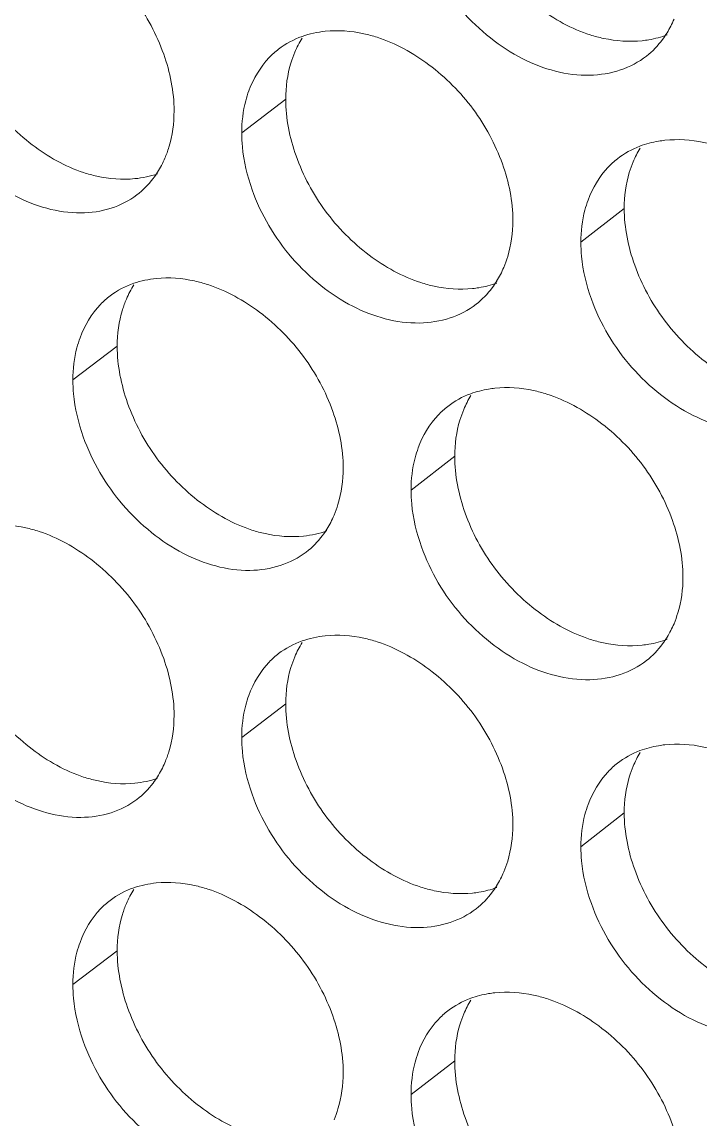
# Model space of a CAD drawing. Header units: millimetres. Extents: x 1177 to 4147, y 93 to 2194.
# Drawn here: x 2669.67 to 2678.5, y 831.17 to 845.47 of the extents above; entities that cross this region are included whole.
import ezdxf

# ---------------------------------------------------------------- set-up
doc = ezdxf.new("R2010")
doc.units = ezdxf.units.MM
doc.header["$LTSCALE"] = 0.1
doc.layers.get('0').update_dxf_attribs({"lineweight": 13})
doc.layers.add('标注', color=251, linetype='Continuous', lineweight=9)

# ---------------------------------------------------------------- blocks, each defined once
blk = doc.blocks.new('02')
at = {"layer": '标注'}
for p, q in [((4587.849, 797.64), (4587.03, 797.012)), ((4594.147, 795.608), (4593.34, 794.976)), ((4584.714, 793.042), (4583.889, 792.416)), ((4584.714, 793.042), (4583.889, 792.416)), ((4590.993, 790.995), (4590.18, 790.365)), ((4590.993, 790.995), (4590.18, 790.365)), ((4587.849, 786.39), (4587.03, 785.762)), ((4594.147, 784.358), (4593.34, 783.726)), ((4584.714, 781.792), (4583.889, 781.166)), ((4590.993, 779.745), (4590.18, 779.115))]:
    blk.add_line(p, q, dxfattribs=at)
for centre, radius, start, end in [((4593.347, 799.853), 1.872, 328.517, 337.2337), ((4596.041, 795.753), 1.872, 148.5566, 157.3156), ((4590.188, 795.233), 1.864, 328.2673, 337.1333), ((4592.88, 791.145), 1.864, 148.3086, 157.2163), ((4592.88, 791.145), 1.864, 148.3086, 157.2163), ((4593.347, 788.603), 1.872, 328.517, 337.2337), ((4593.347, 788.603), 1.872, 328.517, 337.2337), ((4596.041, 784.503), 1.872, 148.5566, 157.3156), ((4590.188, 783.983), 1.864, 328.2673, 337.1333), ((4592.88, 779.895), 1.864, 148.3086, 157.2163)]:
    blk.add_arc(centre, radius, start, end, dxfattribs=at)
for points, knots in [([(4590.993, 802.245), (4590.993, 801.887), (4591.146, 801.143), (4591.688, 800.135), (4592.498, 799.319), (4593.169, 798.948), (4593.516, 798.837)], [0, 0, 0, 0, 0.239702, 0.497289, 0.756504, 1, 1, 1, 1]), ([(4585.772, 797.422), (4585.772, 797.781), (4585.62, 798.525), (4585.08, 799.535), (4584.274, 800.355), (4583.607, 800.732), (4583.262, 800.845)], [0, 0, 0, 0, 0.239826, 0.497695, 0.75702, 1, 1, 1, 1]), ([(4590.375, 800.559), (4590.539, 800.097), (4590.926, 799.442), (4591.638, 798.768), (4592.403, 798.264), (4593.271, 798.022), (4594.075, 798.151), (4594.417, 798.329), (4594.561, 798.442)], [0, 0, 0, 0, 0.275578, 0.414386, 0.548399, 0.788745, 0.897079, 1, 1, 1, 1]), ([(4581.589, 799.701), (4581.589, 799.343), (4581.74, 798.598), (4582.276, 797.587), (4583.078, 796.765), (4583.744, 796.389), (4584.088, 796.275)], [0, 0, 0, 0, 0.240129, 0.498159, 0.757326, 1, 1, 1, 1]), ([(4589.549, 798.792), (4589.468, 798.818), (4589.155, 798.903), (4588.824, 798.928), (4588.585, 798.903)], [0, 0, 0, 0, 0.262368, 1, 1, 1, 1]), ([(4592.075, 795.381), (4592.075, 795.739), (4591.921, 796.483), (4591.378, 797.491), (4590.566, 798.307), (4589.896, 798.68), (4589.549, 798.792)], [0, 0, 0, 0, 0.239541, 0.497113, 0.75647, 1, 1, 1, 1]), ([(4593.516, 798.837), (4593.597, 798.811), (4593.911, 798.727), (4594.242, 798.704), (4594.481, 798.729)], [0, 0, 0, 0, 0.262046, 1, 1, 1, 1]), ([(4594.481, 798.729), (4594.521, 798.733), (4594.68, 798.755), (4594.837, 798.797), (4594.948, 798.839)], [0, 0, 0, 0, 0.25521, 1, 1, 1, 1]), ([(4594.561, 798.442), (4594.674, 798.531), (4594.81, 798.673), (4594.917, 798.833), (4594.943, 798.875)], [0, 0, 0, 0, 0.746051, 1, 1, 1, 1]), ([(4587.717, 798.572), (4587.655, 798.524), (4587.416, 798.309), (4587.247, 798.023), (4587.163, 797.795)], [0, 0, 0, 0, 0.244827, 1, 1, 1, 1]), ([(4588.018, 798.515), (4587.99, 798.449), (4587.889, 798.168), (4587.849, 797.867), (4587.849, 797.64)], [0, 0, 0, 0, 0.239998, 1, 1, 1, 1]), ([(4580.951, 798.019), (4581.113, 797.559), (4581.493, 796.905), (4582.193, 796.227), (4582.945, 795.718), (4583.801, 795.464), (4584.598, 795.579), (4584.937, 795.749), (4585.081, 795.859)], [0, 0, 0, 0, 0.27664, 0.415747, 0.549878, 0.789826, 0.897663, 1, 1, 1, 1]), ([(4587.163, 797.795), (4587.141, 797.735), (4587.062, 797.481), (4587.03, 797.213), (4587.03, 797.012)], [0, 0, 0, 0, 0.24094, 1, 1, 1, 1]), ([(4587.849, 797.64), (4587.849, 797.282), (4588.001, 796.537), (4588.541, 795.528), (4589.349, 794.71), (4590.018, 794.337), (4590.364, 794.226)], [0, 0, 0, 0, 0.239843, 0.497577, 0.756777, 1, 1, 1, 1]), ([(4585.601, 796.542), (4585.629, 796.609), (4585.731, 796.891), (4585.772, 797.194), (4585.772, 797.422)], [0, 0, 0, 0, 0.239896, 1, 1, 1, 1]), ([(4587.03, 797.012), (4587.03, 796.925), (4587.048, 796.566), (4587.132, 796.212), (4587.224, 795.955)], [0, 0, 0, 0, 0.240277, 1, 1, 1, 1]), ([(4594.905, 796.875), (4594.864, 796.871), (4594.706, 796.849), (4594.55, 796.808), (4594.439, 796.766)], [0, 0, 0, 0, 0.255282, 1, 1, 1, 1]), ([(4595.875, 796.768), (4595.793, 796.794), (4595.477, 796.878), (4595.144, 796.901), (4594.905, 796.875)], [0, 0, 0, 0, 0.26212, 1, 1, 1, 1]), ([(4594.02, 796.531), (4593.959, 796.483), (4593.724, 796.268), (4593.557, 795.986), (4593.475, 795.761)], [0, 0, 0, 0, 0.245125, 1, 1, 1, 1]), ([(4594.314, 796.475), (4594.286, 796.41), (4594.187, 796.131), (4594.147, 795.833), (4594.147, 795.608)], [0, 0, 0, 0, 0.240343, 1, 1, 1, 1]), ([(4584.088, 796.275), (4584.169, 796.249), (4584.479, 796.162), (4584.808, 796.137), (4585.044, 796.161)], [0, 0, 0, 0, 0.262419, 1, 1, 1, 1]), ([(4585.081, 795.859), (4585.194, 795.945), (4585.329, 796.083), (4585.438, 796.24), (4585.463, 796.281)], [0, 0, 0, 0, 0.745944, 1, 1, 1, 1]), ([(4587.224, 795.955), (4587.388, 795.493), (4587.772, 794.839), (4588.48, 794.163), (4589.24, 793.658), (4590.104, 793.412), (4590.906, 793.536), (4591.247, 793.711), (4591.391, 793.823)], [0, 0, 0, 0, 0.27593, 0.414836, 0.548888, 0.789102, 0.897272, 1, 1, 1, 1]), ([(4593.475, 795.761), (4593.452, 795.701), (4593.372, 795.447), (4593.34, 795.178), (4593.34, 794.976)], [0, 0, 0, 0, 0.241152, 1, 1, 1, 1]), ([(4594.147, 795.608), (4594.147, 795.25), (4594.3, 794.506), (4594.844, 793.499), (4595.657, 792.685), (4596.33, 792.316), (4596.677, 792.206)], [0, 0, 0, 0, 0.239562, 0.497002, 0.756233, 1, 1, 1, 1]), ([(4591.906, 794.509), (4591.934, 794.575), (4592.034, 794.855), (4592.075, 795.155), (4592.075, 795.381)], [0, 0, 0, 0, 0.240243, 1, 1, 1, 1]), ([(4593.34, 794.976), (4593.34, 794.89), (4593.358, 794.531), (4593.443, 794.177), (4593.535, 793.92)], [0, 0, 0, 0, 0.240369, 1, 1, 1, 1]), ([(4586.401, 794.19), (4586.32, 794.216), (4586.008, 794.302), (4585.677, 794.328), (4585.44, 794.304)], [0, 0, 0, 0, 0.262494, 1, 1, 1, 1]), ([(4586.401, 794.19), (4586.32, 794.216), (4586.008, 794.302), (4585.677, 794.328), (4585.44, 794.304)], [0, 0, 0, 0, 0.262494, 1, 1, 1, 1]), ([(4591.391, 793.823), (4591.504, 793.911), (4591.64, 794.052), (4591.748, 794.211), (4591.774, 794.253)], [0, 0, 0, 0, 0.746016, 1, 1, 1, 1]), ([(4588.919, 790.773), (4588.919, 791.131), (4588.766, 791.876), (4588.224, 792.885), (4587.415, 793.703), (4586.746, 794.077), (4586.401, 794.19)], [0, 0, 0, 0, 0.239683, 0.497404, 0.756744, 1, 1, 1, 1]), ([(4588.919, 790.773), (4588.919, 791.131), (4588.766, 791.876), (4588.224, 792.885), (4587.415, 793.703), (4586.746, 794.077), (4586.401, 794.19)], [0, 0, 0, 0, 0.239683, 0.497404, 0.756744, 1, 1, 1, 1]), ([(4590.364, 794.226), (4590.444, 794.2), (4590.757, 794.115), (4591.088, 794.091), (4591.326, 794.116)], [0, 0, 0, 0, 0.262169, 1, 1, 1, 1]), ([(4591.326, 794.116), (4591.365, 794.12), (4591.518, 794.14), (4591.669, 794.179), (4591.777, 794.219)], [0, 0, 0, 0, 0.255066, 1, 1, 1, 1]), ([(4584.581, 793.979), (4584.518, 793.931), (4584.276, 793.716), (4584.106, 793.427), (4584.022, 793.198)], [0, 0, 0, 0, 0.244673, 1, 1, 1, 1]), ([(4584.581, 793.979), (4584.518, 793.931), (4584.276, 793.716), (4584.106, 793.427), (4584.022, 793.198)], [0, 0, 0, 0, 0.244673, 1, 1, 1, 1]), ([(4584.885, 793.921), (4584.857, 793.855), (4584.755, 793.573), (4584.714, 793.27), (4584.714, 793.042)], [0, 0, 0, 0, 0.239824, 1, 1, 1, 1]), ([(4584.885, 793.921), (4584.857, 793.855), (4584.755, 793.573), (4584.714, 793.27), (4584.714, 793.042)], [0, 0, 0, 0, 0.239824, 1, 1, 1, 1]), ([(4593.535, 793.92), (4593.701, 793.458), (4594.09, 792.803), (4594.805, 792.129), (4595.574, 791.628), (4596.447, 791.389), (4597.254, 791.523), (4597.596, 791.703), (4597.74, 791.818)], [0, 0, 0, 0, 0.275228, 0.413938, 0.547913, 0.788391, 0.896887, 1, 1, 1, 1]), ([(4584.022, 793.198), (4584, 793.138), (4583.921, 792.885), (4583.889, 792.617), (4583.889, 792.416)], [0, 0, 0, 0, 0.240834, 1, 1, 1, 1]), ([(4584.022, 793.198), (4584, 793.138), (4583.921, 792.885), (4583.889, 792.617), (4583.889, 792.416)], [0, 0, 0, 0, 0.240834, 1, 1, 1, 1]), ([(4584.714, 793.042), (4584.714, 792.684), (4584.866, 791.939), (4585.404, 790.929), (4586.209, 790.109), (4586.876, 789.734), (4587.221, 789.622)], [0, 0, 0, 0, 0.239985, 0.497867, 0.757051, 1, 1, 1, 1]), ([(4584.714, 793.042), (4584.714, 792.684), (4584.866, 791.939), (4585.404, 790.929), (4586.209, 790.109), (4586.876, 789.734), (4587.221, 789.622)], [0, 0, 0, 0, 0.239985, 0.497867, 0.757051, 1, 1, 1, 1]), ([(4583.889, 792.416), (4583.889, 792.329), (4583.907, 791.97), (4583.991, 791.616), (4584.082, 791.358)], [0, 0, 0, 0, 0.240231, 1, 1, 1, 1]), ([(4583.889, 792.416), (4583.889, 792.329), (4583.907, 791.97), (4583.991, 791.616), (4584.082, 791.358)], [0, 0, 0, 0, 0.240231, 1, 1, 1, 1]), ([(4591.74, 792.26), (4591.701, 792.256), (4591.549, 792.236), (4591.398, 792.197), (4591.291, 792.158)], [0, 0, 0, 0, 0.255136, 1, 1, 1, 1]), ([(4591.74, 792.26), (4591.701, 792.256), (4591.549, 792.236), (4591.398, 792.197), (4591.291, 792.158)], [0, 0, 0, 0, 0.255136, 1, 1, 1, 1]), ([(4592.707, 792.151), (4592.626, 792.177), (4592.311, 792.262), (4591.979, 792.286), (4591.74, 792.26)], [0, 0, 0, 0, 0.262243, 1, 1, 1, 1]), ([(4592.707, 792.151), (4592.626, 792.177), (4592.311, 792.262), (4591.979, 792.286), (4591.74, 792.26)], [0, 0, 0, 0, 0.262243, 1, 1, 1, 1]), ([(4595.24, 788.746), (4595.24, 789.104), (4595.086, 789.848), (4594.541, 790.855), (4593.727, 791.67), (4593.054, 792.04), (4592.707, 792.151)], [0, 0, 0, 0, 0.239401, 0.496825, 0.756197, 1, 1, 1, 1]), ([(4595.24, 788.746), (4595.24, 789.104), (4595.086, 789.848), (4594.541, 790.855), (4593.727, 791.67), (4593.054, 792.04), (4592.707, 792.151)], [0, 0, 0, 0, 0.239401, 0.496825, 0.756197, 1, 1, 1, 1]), ([(4590.864, 791.923), (4590.802, 791.875), (4590.565, 791.66), (4590.397, 791.375), (4590.314, 791.15)], [0, 0, 0, 0, 0.244977, 1, 1, 1, 1]), ([(4590.864, 791.923), (4590.802, 791.875), (4590.565, 791.66), (4590.397, 791.375), (4590.314, 791.15)], [0, 0, 0, 0, 0.244977, 1, 1, 1, 1]), ([(4591.161, 791.867), (4591.134, 791.801), (4591.033, 791.521), (4590.993, 791.221), (4590.993, 790.995)], [0, 0, 0, 0, 0.240171, 1, 1, 1, 1]), ([(4591.161, 791.867), (4591.134, 791.801), (4591.033, 791.521), (4590.993, 791.221), (4590.993, 790.995)], [0, 0, 0, 0, 0.240171, 1, 1, 1, 1]), ([(4584.082, 791.358), (4584.245, 790.897), (4584.628, 790.244), (4585.332, 789.566), (4586.088, 789.059), (4586.948, 788.809), (4587.747, 788.929), (4588.087, 789.102), (4588.231, 789.212)], [0, 0, 0, 0, 0.276284, 0.41529, 0.549381, 0.789463, 0.897466, 1, 1, 1, 1]), ([(4584.082, 791.358), (4584.245, 790.897), (4584.628, 790.244), (4585.332, 789.566), (4586.088, 789.059), (4586.948, 788.809), (4587.747, 788.929), (4588.087, 789.102), (4588.231, 789.212)], [0, 0, 0, 0, 0.276284, 0.41529, 0.549381, 0.789463, 0.897466, 1, 1, 1, 1]), ([(4590.314, 791.15), (4590.292, 791.089), (4590.212, 790.835), (4590.18, 790.567), (4590.18, 790.365)], [0, 0, 0, 0, 0.241046, 1, 1, 1, 1]), ([(4590.314, 791.15), (4590.292, 791.089), (4590.212, 790.835), (4590.18, 790.567), (4590.18, 790.365)], [0, 0, 0, 0, 0.241046, 1, 1, 1, 1]), ([(4590.993, 790.995), (4590.993, 790.637), (4591.146, 789.893), (4591.688, 788.885), (4592.498, 788.069), (4593.169, 787.698), (4593.516, 787.587)], [0, 0, 0, 0, 0.239702, 0.497289, 0.756504, 1, 1, 1, 1]), ([(4590.993, 790.995), (4590.993, 790.637), (4591.146, 789.893), (4591.688, 788.885), (4592.498, 788.069), (4593.169, 787.698), (4593.516, 787.587)], [0, 0, 0, 0, 0.239702, 0.497289, 0.756504, 1, 1, 1, 1]), ([(4588.748, 789.897), (4588.776, 789.963), (4588.878, 790.244), (4588.919, 790.546), (4588.919, 790.773)], [0, 0, 0, 0, 0.24007, 1, 1, 1, 1]), ([(4588.748, 789.897), (4588.776, 789.963), (4588.878, 790.244), (4588.919, 790.546), (4588.919, 790.773)], [0, 0, 0, 0, 0.24007, 1, 1, 1, 1]), ([(4590.18, 790.365), (4590.18, 790.279), (4590.198, 789.92), (4590.283, 789.566), (4590.375, 789.309)], [0, 0, 0, 0, 0.240323, 1, 1, 1, 1]), ([(4590.18, 790.365), (4590.18, 790.279), (4590.198, 789.92), (4590.283, 789.566), (4590.375, 789.309)], [0, 0, 0, 0, 0.240323, 1, 1, 1, 1]), ([(4583.262, 789.595), (4583.181, 789.622), (4582.87, 789.709), (4582.541, 789.735), (4582.304, 789.711)], [0, 0, 0, 0, 0.262621, 1, 1, 1, 1]), ([(4585.772, 786.172), (4585.772, 786.531), (4585.62, 787.275), (4585.08, 788.285), (4584.274, 789.105), (4583.607, 789.482), (4583.262, 789.595)], [0, 0, 0, 0, 0.239826, 0.497695, 0.75702, 1, 1, 1, 1]), ([(4587.221, 789.622), (4587.302, 789.595), (4587.613, 789.51), (4587.943, 789.485), (4588.18, 789.509)], [0, 0, 0, 0, 0.262294, 1, 1, 1, 1]), ([(4587.221, 789.622), (4587.302, 789.595), (4587.613, 789.51), (4587.943, 789.485), (4588.18, 789.509)], [0, 0, 0, 0, 0.262294, 1, 1, 1, 1]), ([(4588.231, 789.212), (4588.344, 789.299), (4588.48, 789.439), (4588.588, 789.597), (4588.614, 789.638)], [0, 0, 0, 0, 0.74598, 1, 1, 1, 1]), ([(4588.231, 789.212), (4588.344, 789.299), (4588.48, 789.439), (4588.588, 789.597), (4588.614, 789.638)], [0, 0, 0, 0, 0.74598, 1, 1, 1, 1]), ([(4590.375, 789.309), (4590.539, 788.847), (4590.926, 788.192), (4591.638, 787.518), (4592.403, 787.014), (4593.271, 786.772), (4594.075, 786.901), (4594.417, 787.079), (4594.561, 787.192)], [0, 0, 0, 0, 0.275578, 0.414386, 0.548399, 0.788745, 0.897079, 1, 1, 1, 1]), ([(4590.375, 789.309), (4590.539, 788.847), (4590.926, 788.192), (4591.638, 787.518), (4592.403, 787.014), (4593.271, 786.772), (4594.075, 786.901), (4594.417, 787.079), (4594.561, 787.192)], [0, 0, 0, 0, 0.275578, 0.414386, 0.548399, 0.788745, 0.897079, 1, 1, 1, 1]), ([(4595.073, 787.878), (4595.1, 787.944), (4595.2, 788.223), (4595.24, 788.522), (4595.24, 788.746)], [0, 0, 0, 0, 0.240415, 1, 1, 1, 1]), ([(4595.073, 787.878), (4595.1, 787.944), (4595.2, 788.223), (4595.24, 788.522), (4595.24, 788.746)], [0, 0, 0, 0, 0.240415, 1, 1, 1, 1]), ([(4581.589, 788.451), (4581.589, 788.093), (4581.74, 787.348), (4582.276, 786.337), (4583.078, 785.515), (4583.744, 785.139), (4584.088, 785.025)], [0, 0, 0, 0, 0.240129, 0.498159, 0.757326, 1, 1, 1, 1]), ([(4589.549, 787.542), (4589.468, 787.568), (4589.155, 787.653), (4588.824, 787.678), (4588.585, 787.653)], [0, 0, 0, 0, 0.262368, 1, 1, 1, 1]), ([(4592.075, 784.131), (4592.075, 784.489), (4591.921, 785.233), (4591.378, 786.241), (4590.566, 787.057), (4589.896, 787.43), (4589.549, 787.542)], [0, 0, 0, 0, 0.239541, 0.497113, 0.75647, 1, 1, 1, 1]), ([(4593.516, 787.587), (4593.597, 787.561), (4593.911, 787.477), (4594.242, 787.454), (4594.481, 787.479)], [0, 0, 0, 0, 0.262046, 1, 1, 1, 1]), ([(4593.516, 787.587), (4593.597, 787.561), (4593.911, 787.477), (4594.242, 787.454), (4594.481, 787.479)], [0, 0, 0, 0, 0.262046, 1, 1, 1, 1]), ([(4594.481, 787.479), (4594.521, 787.483), (4594.68, 787.505), (4594.837, 787.547), (4594.948, 787.589)], [0, 0, 0, 0, 0.25521, 1, 1, 1, 1]), ([(4594.481, 787.479), (4594.521, 787.483), (4594.68, 787.505), (4594.837, 787.547), (4594.948, 787.589)], [0, 0, 0, 0, 0.25521, 1, 1, 1, 1]), ([(4594.561, 787.192), (4594.674, 787.281), (4594.81, 787.423), (4594.917, 787.583), (4594.943, 787.625)], [0, 0, 0, 0, 0.746051, 1, 1, 1, 1]), ([(4594.561, 787.192), (4594.674, 787.281), (4594.81, 787.423), (4594.917, 787.583), (4594.943, 787.625)], [0, 0, 0, 0, 0.746051, 1, 1, 1, 1]), ([(4587.717, 787.322), (4587.655, 787.274), (4587.416, 787.059), (4587.247, 786.773), (4587.163, 786.545)], [0, 0, 0, 0, 0.244827, 1, 1, 1, 1]), ([(4588.018, 787.265), (4587.99, 787.199), (4587.889, 786.918), (4587.849, 786.617), (4587.849, 786.39)], [0, 0, 0, 0, 0.239998, 1, 1, 1, 1]), ([(4580.951, 786.769), (4581.113, 786.309), (4581.493, 785.655), (4582.193, 784.977), (4582.945, 784.468), (4583.801, 784.214), (4584.598, 784.329), (4584.937, 784.499), (4585.081, 784.609)], [0, 0, 0, 0, 0.27664, 0.415747, 0.549878, 0.789826, 0.897663, 1, 1, 1, 1]), ([(4587.163, 786.545), (4587.141, 786.485), (4587.062, 786.231), (4587.03, 785.963), (4587.03, 785.762)], [0, 0, 0, 0, 0.24094, 1, 1, 1, 1]), ([(4587.849, 786.39), (4587.849, 786.032), (4588.001, 785.287), (4588.541, 784.278), (4589.349, 783.46), (4590.018, 783.087), (4590.364, 782.976)], [0, 0, 0, 0, 0.239843, 0.497577, 0.756777, 1, 1, 1, 1]), ([(4585.601, 785.292), (4585.629, 785.359), (4585.731, 785.641), (4585.772, 785.944), (4585.772, 786.172)], [0, 0, 0, 0, 0.239896, 1, 1, 1, 1]), ([(4587.03, 785.762), (4587.03, 785.675), (4587.048, 785.316), (4587.132, 784.962), (4587.224, 784.705)], [0, 0, 0, 0, 0.240277, 1, 1, 1, 1]), ([(4594.905, 785.625), (4594.864, 785.621), (4594.706, 785.599), (4594.55, 785.558), (4594.439, 785.516)], [0, 0, 0, 0, 0.255282, 1, 1, 1, 1]), ([(4595.875, 785.518), (4595.793, 785.544), (4595.477, 785.628), (4595.144, 785.651), (4594.905, 785.625)], [0, 0, 0, 0, 0.26212, 1, 1, 1, 1]), ([(4594.02, 785.281), (4593.959, 785.233), (4593.724, 785.018), (4593.557, 784.736), (4593.475, 784.511)], [0, 0, 0, 0, 0.245125, 1, 1, 1, 1]), ([(4594.314, 785.225), (4594.286, 785.16), (4594.187, 784.881), (4594.147, 784.583), (4594.147, 784.358)], [0, 0, 0, 0, 0.240343, 1, 1, 1, 1]), ([(4584.088, 785.025), (4584.169, 784.999), (4584.479, 784.912), (4584.808, 784.887), (4585.044, 784.911)], [0, 0, 0, 0, 0.262419, 1, 1, 1, 1]), ([(4585.081, 784.609), (4585.194, 784.695), (4585.329, 784.833), (4585.438, 784.99), (4585.463, 785.031)], [0, 0, 0, 0, 0.745944, 1, 1, 1, 1]), ([(4587.224, 784.705), (4587.388, 784.243), (4587.772, 783.589), (4588.48, 782.913), (4589.24, 782.408), (4590.104, 782.162), (4590.906, 782.286), (4591.247, 782.461), (4591.391, 782.573)], [0, 0, 0, 0, 0.27593, 0.414836, 0.548888, 0.789102, 0.897272, 1, 1, 1, 1]), ([(4593.475, 784.511), (4593.452, 784.451), (4593.372, 784.197), (4593.34, 783.928), (4593.34, 783.726)], [0, 0, 0, 0, 0.241152, 1, 1, 1, 1]), ([(4594.147, 784.358), (4594.147, 784), (4594.3, 783.256), (4594.844, 782.249), (4595.657, 781.435), (4596.33, 781.066), (4596.677, 780.956)], [0, 0, 0, 0, 0.239562, 0.497002, 0.756233, 1, 1, 1, 1]), ([(4591.906, 783.259), (4591.934, 783.325), (4592.034, 783.605), (4592.075, 783.905), (4592.075, 784.131)], [0, 0, 0, 0, 0.240243, 1, 1, 1, 1]), ([(4593.34, 783.726), (4593.34, 783.64), (4593.358, 783.281), (4593.443, 782.927), (4593.535, 782.67)], [0, 0, 0, 0, 0.240369, 1, 1, 1, 1]), ([(4586.401, 782.94), (4586.32, 782.966), (4586.008, 783.052), (4585.677, 783.078), (4585.44, 783.054)], [0, 0, 0, 0, 0.262494, 1, 1, 1, 1]), ([(4588.919, 779.523), (4588.919, 779.881), (4588.766, 780.626), (4588.224, 781.635), (4587.415, 782.453), (4586.746, 782.827), (4586.401, 782.94)], [0, 0, 0, 0, 0.239683, 0.497404, 0.756744, 1, 1, 1, 1]), ([(4590.364, 782.976), (4590.444, 782.95), (4590.757, 782.865), (4591.088, 782.841), (4591.326, 782.866)], [0, 0, 0, 0, 0.262169, 1, 1, 1, 1]), ([(4591.326, 782.866), (4591.365, 782.87), (4591.518, 782.89), (4591.669, 782.929), (4591.777, 782.969)], [0, 0, 0, 0, 0.255066, 1, 1, 1, 1]), ([(4591.391, 782.573), (4591.504, 782.661), (4591.64, 782.802), (4591.748, 782.961), (4591.774, 783.003)], [0, 0, 0, 0, 0.746016, 1, 1, 1, 1]), ([(4584.581, 782.729), (4584.518, 782.681), (4584.276, 782.466), (4584.106, 782.177), (4584.022, 781.948)], [0, 0, 0, 0, 0.244673, 1, 1, 1, 1]), ([(4584.885, 782.671), (4584.857, 782.605), (4584.755, 782.323), (4584.714, 782.02), (4584.714, 781.792)], [0, 0, 0, 0, 0.239824, 1, 1, 1, 1]), ([(4593.535, 782.67), (4593.701, 782.208), (4594.09, 781.553), (4594.805, 780.879), (4595.574, 780.378), (4596.447, 780.139), (4597.254, 780.273), (4597.596, 780.453), (4597.74, 780.568)], [0, 0, 0, 0, 0.275228, 0.413938, 0.547913, 0.788391, 0.896887, 1, 1, 1, 1]), ([(4584.022, 781.948), (4584, 781.888), (4583.921, 781.635), (4583.889, 781.367), (4583.889, 781.166)], [0, 0, 0, 0, 0.240834, 1, 1, 1, 1]), ([(4584.714, 781.792), (4584.714, 781.434), (4584.866, 780.689), (4585.404, 779.679), (4586.209, 778.859), (4586.876, 778.484), (4587.221, 778.372)], [0, 0, 0, 0, 0.239985, 0.497867, 0.757051, 1, 1, 1, 1]), ([(4583.889, 781.166), (4583.889, 781.079), (4583.907, 780.72), (4583.991, 780.366), (4584.082, 780.108)], [0, 0, 0, 0, 0.240231, 1, 1, 1, 1]), ([(4591.74, 781.01), (4591.701, 781.006), (4591.549, 780.986), (4591.398, 780.947), (4591.291, 780.908)], [0, 0, 0, 0, 0.255136, 1, 1, 1, 1]), ([(4592.707, 780.901), (4592.626, 780.927), (4592.311, 781.012), (4591.979, 781.036), (4591.74, 781.01)], [0, 0, 0, 0, 0.262243, 1, 1, 1, 1]), ([(4595.24, 777.496), (4595.24, 777.854), (4595.086, 778.598), (4594.541, 779.605), (4593.727, 780.42), (4593.054, 780.79), (4592.707, 780.901)], [0, 0, 0, 0, 0.239401, 0.496825, 0.756197, 1, 1, 1, 1]), ([(4590.864, 780.673), (4590.802, 780.625), (4590.565, 780.41), (4590.397, 780.125), (4590.314, 779.9)], [0, 0, 0, 0, 0.244977, 1, 1, 1, 1]), ([(4591.161, 780.617), (4591.134, 780.551), (4591.033, 780.271), (4590.993, 779.971), (4590.993, 779.745)], [0, 0, 0, 0, 0.240171, 1, 1, 1, 1]), ([(4584.082, 780.108), (4584.245, 779.647), (4584.628, 778.994), (4585.332, 778.316), (4586.088, 777.809), (4586.948, 777.559), (4587.747, 777.679), (4588.087, 777.852), (4588.231, 777.962)], [0, 0, 0, 0, 0.276284, 0.41529, 0.549381, 0.789463, 0.897466, 1, 1, 1, 1]), ([(4590.314, 779.9), (4590.292, 779.839), (4590.212, 779.585), (4590.18, 779.317), (4590.18, 779.115)], [0, 0, 0, 0, 0.241046, 1, 1, 1, 1]), ([(4590.993, 779.745), (4590.993, 779.387), (4591.146, 778.643), (4591.688, 777.635), (4592.498, 776.819), (4593.169, 776.448), (4593.516, 776.337)], [0, 0, 0, 0, 0.239702, 0.497289, 0.756504, 1, 1, 1, 1]), ([(4588.748, 778.647), (4588.776, 778.713), (4588.878, 778.994), (4588.919, 779.296), (4588.919, 779.523)], [0, 0, 0, 0, 0.24007, 1, 1, 1, 1]), ([(4590.18, 779.115), (4590.18, 779.029), (4590.198, 778.67), (4590.283, 778.316), (4590.375, 778.059)], [0, 0, 0, 0, 0.240323, 1, 1, 1, 1])]:
    blk.add_open_spline(points, degree=3, knots=knots, dxfattribs=at)
for points in [[(4588.152, 798.807), (4587.997, 798.752), (4587.848, 798.673), (4587.717, 798.572)], [(4588.153, 798.776), (4588.101, 798.693), (4588.056, 798.605), (4588.018, 798.515)], [(4588.585, 798.903), (4588.438, 798.888), (4588.292, 798.857), (4588.152, 798.807)], [(4594.439, 796.766), (4594.289, 796.709), (4594.146, 796.629), (4594.02, 796.531)], [(4585.463, 796.281), (4585.516, 796.364), (4585.562, 796.452), (4585.601, 796.542)], [(4585.044, 796.161), (4585.186, 796.175), (4585.328, 796.205), (4585.462, 796.251)], [(4585.44, 794.304), (4585.298, 794.289), (4585.158, 794.26), (4585.023, 794.214)], [(4585.44, 794.304), (4585.298, 794.289), (4585.158, 794.26), (4585.023, 794.214)], [(4585.023, 794.214), (4584.865, 794.159), (4584.713, 794.08), (4584.581, 793.979)], [(4585.023, 794.214), (4584.865, 794.159), (4584.713, 794.08), (4584.581, 793.979)], [(4585.022, 794.184), (4584.969, 794.101), (4584.923, 794.012), (4584.885, 793.921)], [(4585.022, 794.184), (4584.969, 794.101), (4584.923, 794.012), (4584.885, 793.921)], [(4591.291, 792.158), (4591.138, 792.102), (4590.992, 792.022), (4590.864, 791.923)], [(4591.291, 792.158), (4591.138, 792.102), (4590.992, 792.022), (4590.864, 791.923)], [(4588.614, 789.638), (4588.665, 789.72), (4588.71, 789.807), (4588.748, 789.897)], [(4588.614, 789.638), (4588.665, 789.72), (4588.71, 789.807), (4588.748, 789.897)], [(4588.18, 789.509), (4588.328, 789.524), (4588.475, 789.556), (4588.615, 789.606)], [(4588.18, 789.509), (4588.328, 789.524), (4588.475, 789.556), (4588.615, 789.606)], [(4588.152, 787.557), (4587.997, 787.502), (4587.848, 787.423), (4587.717, 787.322)], [(4588.153, 787.526), (4588.101, 787.443), (4588.056, 787.355), (4588.018, 787.265)], [(4588.585, 787.653), (4588.438, 787.638), (4588.292, 787.607), (4588.152, 787.557)], [(4594.439, 785.516), (4594.289, 785.459), (4594.146, 785.379), (4594.02, 785.281)], [(4585.463, 785.031), (4585.516, 785.114), (4585.562, 785.202), (4585.601, 785.292)], [(4585.044, 784.911), (4585.186, 784.925), (4585.328, 784.955), (4585.462, 785.001)], [(4585.44, 783.054), (4585.298, 783.039), (4585.158, 783.01), (4585.023, 782.964)], [(4585.023, 782.964), (4584.865, 782.909), (4584.713, 782.83), (4584.581, 782.729)], [(4585.022, 782.934), (4584.969, 782.851), (4584.923, 782.762), (4584.885, 782.671)], [(4591.291, 780.908), (4591.138, 780.852), (4590.992, 780.772), (4590.864, 780.673)]]:
    blk.add_open_spline(points, degree=3, dxfattribs=at)

msp = doc.modelspace()

# ---------------------------------------------------------------- block references
at = {"xscale": 0.7, "yscale": 0.7, "zscale": 0.7}
msp.add_blockref('02', (-538.391, 286.112), dxfattribs=at)

doc.saveas('drawing.dxf')
